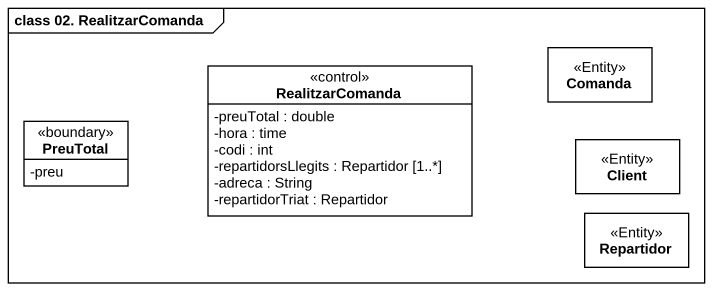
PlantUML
@startuml
mainframe class 02. RealitzarComanda
hide circle
hide empty members
skinparam classAttributeIconSize 0
class RealitzarComanda <<control>> {
  -preuTotal : double
  -hora : time
  -codi : int
  -repartidorsLlegits : Repartidor [1..*]
  -adreca : String
  -repartidorTriat : Repartidor
}
class Comanda <<Entity>>
class PreuTotal <<boundary>> {
  -preu
}
class Client <<Entity>>
class Repartidor <<Entity>>
@enduml
